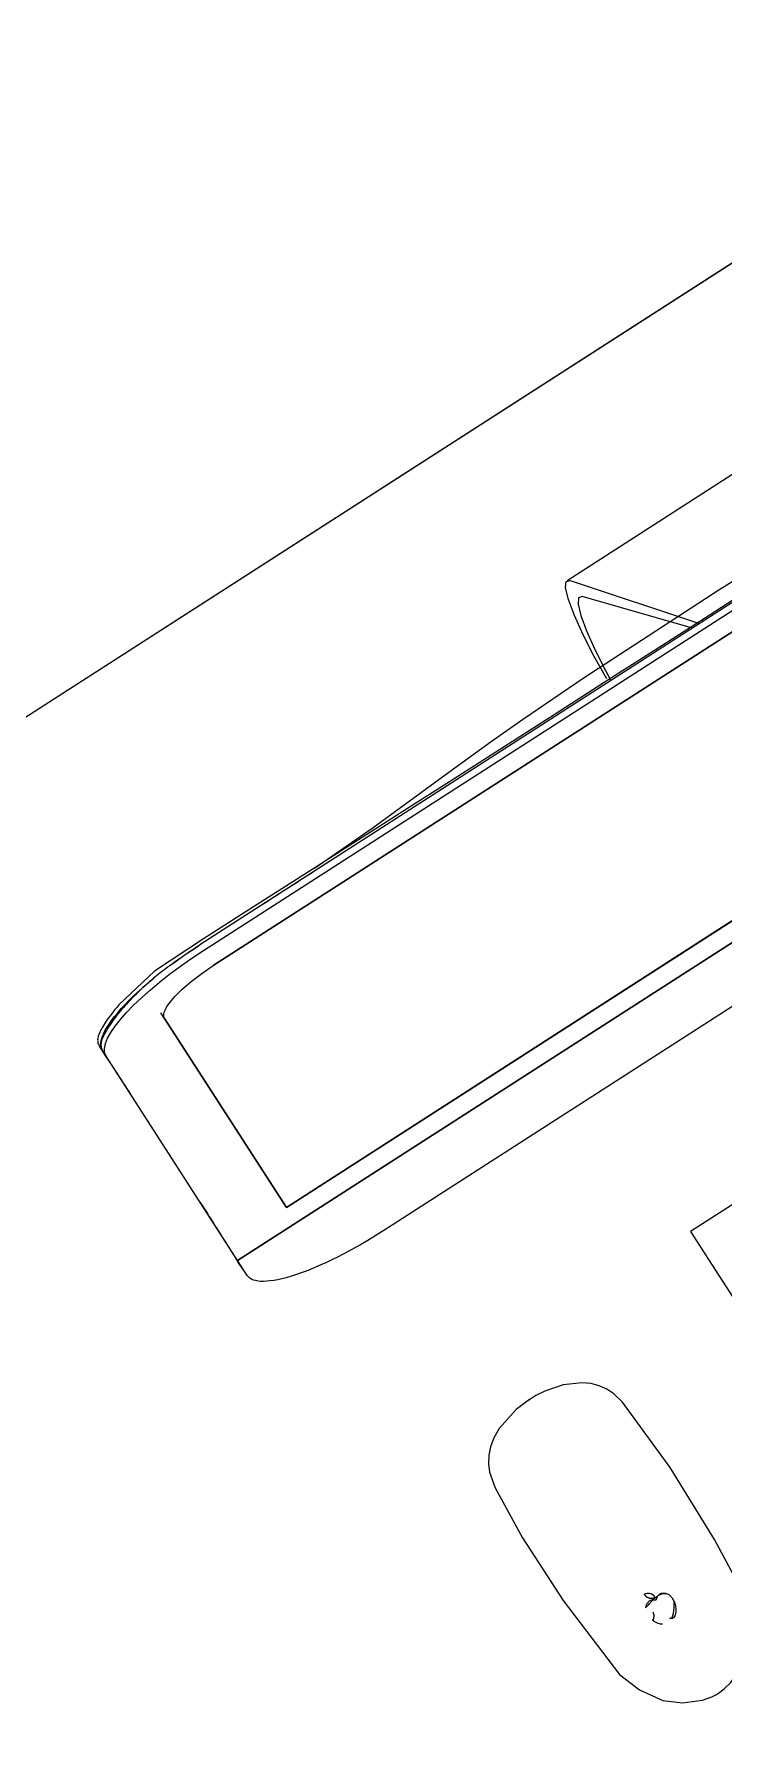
# Model space of a CAD drawing. Header units: metres. Extents: x -71 to 881, y -503 to 661.
# Drawn here: x 188.6166 to 188.8147, y 524.6181 to 525.1118 of the extents above; entities that cross this region are included whole.
import ezdxf

# ---------------------------------------------------------------- set-up
doc = ezdxf.new("R2010")
doc.units = ezdxf.units.M
doc.layers.add('07. Mobiliário', color=51, linetype='Continuous', lineweight=5)

msp = doc.modelspace()

# ---------------------------------------------------------------- linework, layer by layer
at = {"layer": '07. Mobiliário'}
for p, q in [((188.38552, 524.76853), (190.58287, 526.18193)), ((186.9899, 523.87083), (189.18725, 525.28423))]:
    msp.add_line(p, q, dxfattribs=at)
at = {"layer": '07. Mobiliário', "lineweight": 5}
for p, q in [((189.04095, 525.09241), (188.66417, 524.85005)), ((188.66521, 524.84843), (189.042, 525.09079)), ((188.66801, 524.84408), (189.0448, 525.08643)), ((189.0448, 525.08643), (188.66801, 524.84408)), ((189.11904, 525.04495), (188.67498, 524.75931)), ((188.67498, 524.75931), (189.11904, 525.04495)), ((189.09942, 525.03848), (188.689, 524.77448)), ((188.689, 524.77448), (189.09942, 525.03848)), ((188.76968, 524.9548), (188.90188, 525.03984)), ((189.0938, 525.01025), (188.71702, 524.76789)), ((188.77057, 524.95483), (188.80778, 524.94243)), ((188.80576, 524.94113), (188.77406, 524.9502)), ((188.80514, 524.76768), (189.05745, 524.92997)), ((188.65399, 524.8289), (188.65295, 524.83053)), ((188.689, 524.77448), (188.65399, 524.8289)), ((188.65399, 524.8289), (188.689, 524.77448)), ((188.63717, 524.81808), (188.63613, 524.81971)), ((188.67498, 524.75931), (188.63717, 524.81808)), ((188.80516, 524.76765), (188.81037, 524.75955)), ((188.67778, 524.75496), (188.67498, 524.75931)), ((188.675, 524.75893), (188.67558, 524.75803)), ((188.81037, 524.75955), (188.8658, 524.67337))]:
    msp.add_line(p, q, dxfattribs=at)
at = {"layer": '07. Mobiliário', "lineweight": 5, "flags": 128}
for points in [[(188.69707, 524.87213), (188.71398, 524.88382), (188.73571, 524.89972), (188.74791, 524.90852), (188.75686, 524.91482), (188.7746, 524.92692), (188.81357, 524.95228), (188.983, 525.05739), (189.00722, 525.07163)], [(188.78115, 524.92651), (188.77751, 524.93297), (188.77433, 524.93918), (188.7718, 524.94475), (188.77008, 524.94935), (188.76928, 524.95268), (188.76944, 524.95455), (188.77057, 524.95483)], [(188.82354, 524.95316), (188.80916, 524.94392), (188.79478, 524.93468), (188.7804, 524.92544), (188.76601, 524.91621), (188.75162, 524.90699), (188.73723, 524.89777), (188.72282, 524.88857), (188.70841, 524.87937), (188.694, 524.87017), (188.67959, 524.86099), (188.66517, 524.85181), (188.65111, 524.84245), (188.64086, 524.83276)], [(188.77406, 524.9502), (188.773, 524.94986), (188.77286, 524.94801), (188.77363, 524.94477), (188.77528, 524.94033), (188.7777, 524.93493), (188.78076, 524.92892), (188.7823, 524.92608)], [(188.63581, 524.81992), (188.63592, 524.81975), (188.63682, 524.81835)], [(188.81326, 524.6349), (188.81485, 524.6361), (188.81673, 524.63797), (188.81985, 524.64265), (188.82104, 524.64546), (188.8218, 524.64827), (188.8221, 524.65391), (188.82095, 524.66065), (188.81829, 524.66746), (188.81206, 524.67911), (188.79932, 524.69981), (188.7856, 524.71857), (188.78315, 524.72094), (188.78115, 524.72226), (188.77891, 524.72326), (188.77653, 524.72388), (188.77405, 524.72412), (188.76862, 524.72352), (188.76326, 524.72169), (188.76076, 524.72044), (188.75956, 524.71974), (188.75894, 524.71936)], [(188.75894, 524.71936), (188.75511, 524.71645), (188.75019, 524.71097), (188.74868, 524.70832), (188.74768, 524.70574), (188.74717, 524.70328), (188.74707, 524.70083), (188.74737, 524.69841), (188.74902, 524.69388), (188.75687, 524.67958), (188.76854, 524.66149), (188.78481, 524.64026), (188.7905, 524.63581), (188.79724, 524.63277), (188.8029, 524.63211), (188.80863, 524.6329), (188.81133, 524.63387), (188.81261, 524.63451), (188.81326, 524.6349)]]:
    msp.add_lwpolyline(points, dxfattribs=at)
at = {"layer": '07. Mobiliário', "lineweight": 5, "extrusion": (0, 0, -1)}
for centre, major_axis, start_param, end_param in [((188.67081, 524.83972), (-0.03364, -0.02164), 0, 1.570796), ((188.66977, 524.84135), (-0.03364, -0.02164), 1.308997, 1.570796), ((188.67081, 524.83972), (-0.01682, -0.01082), 0, 1.570796), ((188.67081, 524.83972), (-0.01682, -0.01082), 0, 1.570796), ((188.66977, 524.84135), (-0.03364, -0.02164), 0.261799, 1.151282), ((188.66977, 524.84135), (-0.03364, -0.02164), 0, 0.258223), ((188.71142, 524.7766), (0.03364, 0.02164), 1.570796, 3.141593)]:
    msp.add_ellipse(centre, major_axis=major_axis, ratio=0.258819, start_param=start_param, end_param=end_param, dxfattribs=at)
at = {"layer": '07. Mobiliário', "lineweight": 5}
for points, knots in [([(188.69642, 524.87079), (188.69517, 524.86999), (188.69269, 524.8684), (188.68905, 524.86606), (188.68597, 524.86407), (188.68347, 524.86246), (188.68218, 524.86163), (188.68155, 524.86122)], [0.86206897, 0.86206897, 0.86206897, 0.86206897, 0.87068966, 0.87931034, 0.88793103, 0.89224138, 0.89655172, 0.89655172, 0.89655172, 0.89655172]), ([(188.66372, 524.84964), (188.66289, 524.84909), (188.661, 524.84784), (188.65831, 524.84605), (188.6558, 524.8443), (188.65362, 524.84269), (188.6517, 524.84117), (188.64972, 524.83951), (188.64768, 524.83769), (188.64495, 524.83508), (188.64296, 524.83296), (188.64172, 524.83151)], [0.93690845, 0.93690845, 0.93690845, 0.93690845, 0.94181034, 0.94827586, 0.95474138, 0.9612069, 0.96767241, 0.97413793, 0.98060345, 0.98706897, 1, 1, 1, 1]), ([(188.64086, 524.83276), (188.64006, 524.83184), (188.63862, 524.83007), (188.63698, 524.82777), (188.63586, 524.82593), (188.63516, 524.82449), (188.63486, 524.82355), (188.63476, 524.82293), (188.63476, 524.82243), (188.63483, 524.8219), (188.63504, 524.82127), (188.63538, 524.82061), (188.63566, 524.82015), (188.63581, 524.81992), (188.63581, 524.81992)], [0, 0, 0, 0, 0.0147059, 0.0294118, 0.0441176, 0.0588235, 0.0735294, 0.0882353, 0.1029412, 0.1176471, 0.1323529, 0.1470588, 0.1617647, 0.1620737, 0.1620737, 0.1620737, 0.1620737]), ([(188.64172, 524.83151), (188.6404, 524.82997), (188.63863, 524.82764), (188.63695, 524.82492), (188.63609, 524.82317), (188.63566, 524.82171), (188.63572, 524.8205), (188.63618, 524.81937), (188.63687, 524.81826), (188.63754, 524.81726), (188.63817, 524.81634), (188.63866, 524.81561), (188.63906, 524.815), (188.63938, 524.81452), (188.63972, 524.81401), (188.64014, 524.81337), (188.64065, 524.81259), (188.64125, 524.81168), (188.64187, 524.81074), (188.64249, 524.80977), (188.64311, 524.80883), (188.64372, 524.80789), (188.64413, 524.80725), (188.64434, 524.80694)], [0, 0, 0, 0, 0.025, 0.0375, 0.05, 0.0625, 0.075, 0.0875, 0.1, 0.1125, 0.125, 0.1375, 0.14375, 0.15, 0.15625, 0.1625, 0.175, 0.1875, 0.2, 0.2125, 0.225, 0.2375, 0.25, 0.25, 0.25, 0.25]), ([(188.66424, 524.77599), (188.66508, 524.77468), (188.66634, 524.77272), (188.66779, 524.77044), (188.66862, 524.76914), (188.66924, 524.76816), (188.66986, 524.76718), (188.67047, 524.76622), (188.67108, 524.76526), (188.67169, 524.76428), (188.6723, 524.76332), (188.67288, 524.76239), (188.67347, 524.76145), (188.67407, 524.76048), (188.67465, 524.75953), (188.67519, 524.75864), (188.67574, 524.75777), (188.67614, 524.75719), (188.67636, 524.75691)], [0.65, 0.65, 0.65, 0.65, 0.7, 0.725, 0.7375, 0.75, 0.7625, 0.775, 0.7875, 0.8, 0.8125, 0.825, 0.8375, 0.85, 0.8625, 0.875, 0.8875, 0.9, 0.9, 0.9, 0.9]), ([(188.75894, 524.71936), (188.75894, 524.71936), (188.75897, 524.71932), (188.75904, 524.7192), (188.75908, 524.71915)], [-0.8786399, -0.8786399, -0.8786399, -0.8786399, -0.5, 0, 0, 0, 0]), ([(188.79187, 524.66339), (188.79215, 524.66349), (188.79275, 524.66366), (188.79367, 524.66359), (188.79435, 524.66327), (188.79475, 524.66276), (188.79489, 524.66248), (188.79496, 524.66233)], [0, 0, 0, 0, 0.25, 0.5, 0.75, 0.875, 1, 1, 1, 1]), ([(188.79496, 524.66233), (188.79487, 524.6623), (188.79471, 524.66225), (188.79447, 524.66217), (188.79424, 524.66213), (188.79394, 524.66209), (188.79358, 524.6621), (188.79318, 524.66219), (188.79287, 524.66233), (188.79263, 524.66249), (188.79246, 524.66263), (188.7923, 524.66278), (188.79209, 524.66303), (188.79197, 524.66322), (188.79187, 524.66339)], [0, 0, 0, 0, 0.0625, 0.125, 0.1875, 0.25, 0.375, 0.5, 0.625, 0.6875, 0.75, 0.8125, 0.875, 1, 1, 1, 1]), ([(188.79496, 524.66233), (188.79481, 524.66227), (188.79451, 524.66217), (188.79403, 524.66206), (188.79359, 524.66207), (188.79304, 524.66223), (188.7924, 524.66267), (188.79204, 524.66315), (188.79187, 524.66339)], [0, 0, 0, 0, 0.125, 0.25, 0.375, 0.5, 0.75, 1, 1, 1, 1]), ([(188.79234, 524.65944), (188.79238, 524.65973), (188.79251, 524.66032), (188.79284, 524.66091), (188.79321, 524.66128), (188.79356, 524.66153), (188.79394, 524.66171), (188.7943, 524.66176), (188.79458, 524.66174), (188.79479, 524.66171), (188.79496, 524.6617), (188.79516, 524.66169), (188.79533, 524.66175), (188.79541, 524.6619), (188.79546, 524.66206), (188.7955, 524.66223), (188.79555, 524.66238), (188.79565, 524.66263), (188.79582, 524.66289), (188.79605, 524.66315), (188.79626, 524.66331), (188.79646, 524.66344), (188.79666, 524.66353), (188.79691, 524.66361), (188.79721, 524.66366), (188.79754, 524.66366), (188.79785, 524.66362), (188.79825, 524.66353), (188.79868, 524.66337), (188.79908, 524.66312), (188.79934, 524.6629), (188.79957, 524.66265), (188.79986, 524.66227), (188.80021, 524.66172), (188.80043, 524.66125), (188.80053, 524.66102)], [0, 0, 0, 0, 0.0178571, 0.0357143, 0.0446429, 0.0535714, 0.0625, 0.0714286, 0.0803571, 0.0848214, 0.0892857, 0.09375, 0.0982143, 0.1026786, 0.1071429, 0.1116071, 0.1160714, 0.1205357, 0.1339286, 0.1428571, 0.1517857, 0.1607143, 0.1696429, 0.1785714, 0.1964286, 0.2142857, 0.2321429, 0.25, 0.2857143, 0.3035714, 0.3214286, 0.3392857, 0.3571429, 0.3928571, 0.4285638, 0.4285638, 0.4285638, 0.4285638]), ([(188.79234, 524.65944), (188.79253, 524.65966), (188.79283, 524.66004), (188.79324, 524.66048), (188.79356, 524.66082), (188.79387, 524.66115), (188.79423, 524.66155), (188.79466, 524.66199), (188.79507, 524.66237), (188.79547, 524.66268), (188.79587, 524.66295), (188.79625, 524.66316), (188.79674, 524.66338), (188.79718, 524.66352), (188.7976, 524.66357), (188.79801, 524.66356), (188.79839, 524.66348), (188.79872, 524.66336), (188.79885, 524.6633), (188.79889, 524.66328)], [0, 0, 0, 0, 0.0208333, 0.0416667, 0.0520833, 0.0625, 0.0833333, 0.1041667, 0.125, 0.1458333, 0.1666667, 0.1875, 0.2083333, 0.25, 0.2708333, 0.2916667, 0.3333333, 0.3541667, 0.3622984, 0.3622984, 0.3622984, 0.3622984]), ([(188.79401, 524.66341), (188.79406, 524.66338), (188.79417, 524.66332), (188.79432, 524.66321), (188.79446, 524.66309), (188.79462, 524.66292), (188.79481, 524.66267), (188.79491, 524.66246), (188.79496, 524.66233)], [0.6, 0.6, 0.6, 0.6, 0.65, 0.7, 0.75, 0.8, 0.9, 1, 1, 1, 1]), ([(188.80036, 524.6613), (188.80037, 524.66117), (188.80039, 524.66085), (188.8004, 524.66026), (188.80039, 524.65957), (188.80034, 524.65883), (188.80026, 524.65821), (188.80018, 524.65775), (188.80008, 524.65731), (188.79994, 524.65686), (188.79983, 524.65655), (188.79978, 524.65642)], [0.5045827, 0.5045827, 0.5045827, 0.5045827, 0.5208333, 0.5416667, 0.5625, 0.5833333, 0.6041667, 0.6145833, 0.625, 0.6458333, 0.663405, 0.663405, 0.663405, 0.663405]), ([(188.79436, 524.65579), (188.7944, 524.65586), (188.79447, 524.65598), (188.79457, 524.65624), (188.79466, 524.65656), (188.7947, 524.65699), (188.79469, 524.65728), (188.79467, 524.65742)], [0, 0, 0, 0, 0.0416667, 0.0833333, 0.1666667, 0.25, 0.3333333, 0.3333333, 0.3333333, 0.3333333]), ([(188.79715, 524.65468), (188.79714, 524.65468), (188.79707, 524.65468), (188.79688, 524.65468), (188.79648, 524.65471), (188.79589, 524.65487), (188.79514, 524.65523), (188.79463, 524.65559), (188.79436, 524.65579)], [0.8417478, 0.8417478, 0.8417478, 0.8417478, 0.84375, 0.8541667, 0.875, 0.9166667, 0.9583333, 1, 1, 1, 1])]:
    msp.add_open_spline(points, degree=3, knots=knots, dxfattribs=at)
for points in [[(188.75894, 524.71935), (188.75894, 524.71936), (188.75894, 524.71936), (188.75894, 524.71936)], [(188.79258, 524.66358), (188.79264, 524.66359), (188.79276, 524.66361), (188.79294, 524.66362), (188.79313, 524.66362), (188.79325, 524.66361), (188.79331, 524.6636)], [(188.79436, 524.65579), (188.79453, 524.65614), (188.79484, 524.65693), (188.7946, 524.6578), (188.7944, 524.65817)], [(188.80053, 524.66102), (188.80062, 524.66079), (188.80077, 524.66034), (188.8009, 524.65964), (188.80096, 524.65889), (188.80094, 524.65814), (188.80081, 524.6574), (188.80052, 524.65676), (188.80003, 524.6563), (188.79942, 524.65634), (188.79915, 524.65634)]]:
    msp.add_open_spline(points, degree=3, dxfattribs=at)

doc.saveas('drawing.dxf')
